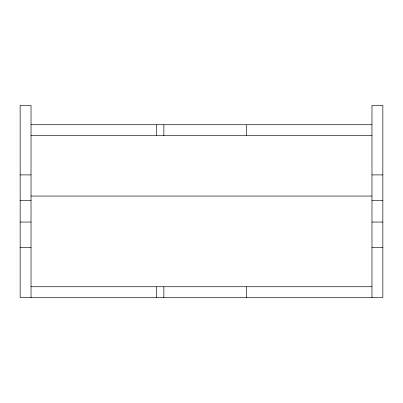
<?xml version="1.0" encoding="UTF-8"?>
<svg xmlns="http://www.w3.org/2000/svg" width="403" height="403" viewBox="0 0 403 403"><rect width="100%" height="100%" fill="white"/><g stroke="black" fill="none" stroke-linecap="round" stroke-linejoin="round"><path stroke-width="0.6" d="M31.031 124.729L246.162 124.729M371.969 124.729L246.419 124.729L246.419 135.609M31.031 135.609L371.969 135.609M20.15 174.902L31.031 174.902M371.969 174.902L382.85 174.902M31.031 196.06L371.969 196.06M20.15 200.291L31.031 200.291M371.969 200.291L382.85 200.291M20.15 222.053L31.031 222.053M371.969 222.053L382.85 222.053M20.15 247.442L31.031 247.442M371.969 247.442L382.85 247.442M31.031 286.735L371.969 286.735M371.969 297.615L371.969 105.385L382.85 105.385L382.85 297.615L20.15 297.615L20.15 105.385L31.031 105.385L31.031 297.615M246.419 286.735L246.419 297.615M163.855 124.729L163.855 135.609M163.855 286.735L163.855 297.615M156.576 124.729L156.576 135.609M156.576 286.735L156.576 297.615"/></g></svg>
